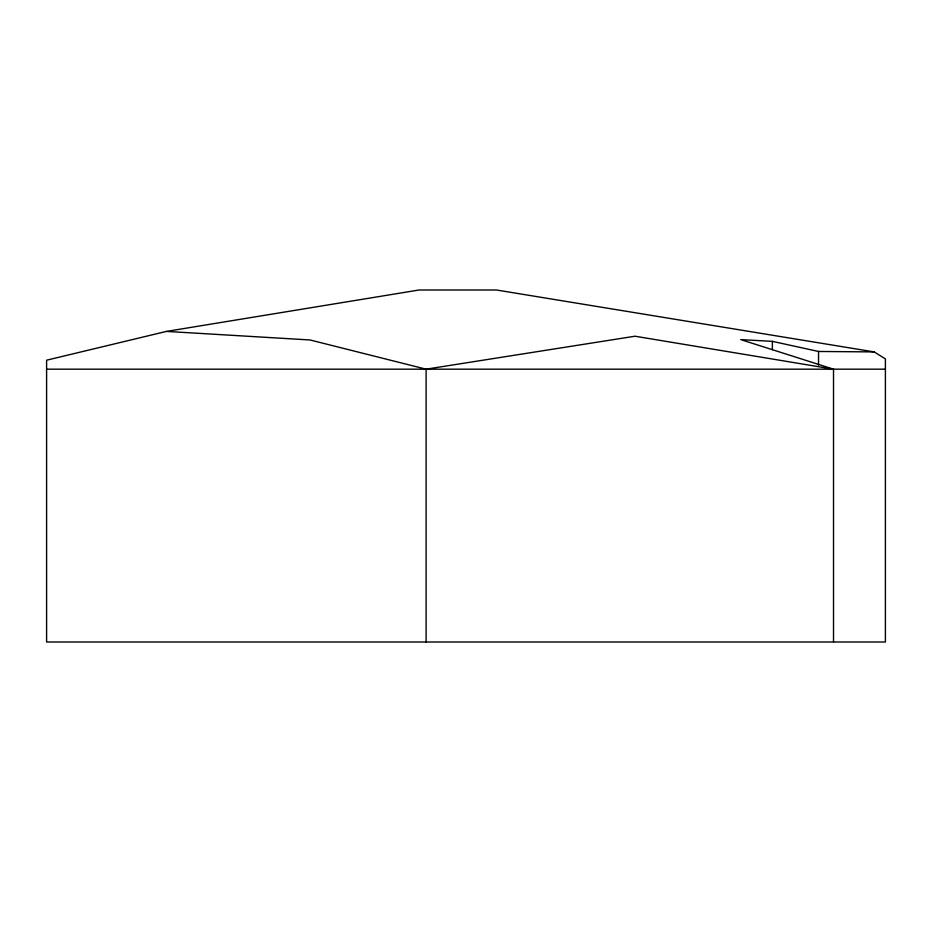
<?xml version="1.0" encoding="UTF-8"?>
<svg xmlns="http://www.w3.org/2000/svg" width="932" height="932" viewBox="0 0 932 932"><rect width="100%" height="100%" fill="white"/><g stroke="black" fill="none" stroke-linecap="round" stroke-linejoin="round"><path stroke-width="1.4" d="M166.455 331.408L46.6 360.195L46.6 641.997L885.4 641.997L885.4 358.89L874.169 351.912L496.476 290.003L419.062 290.003L166.455 331.408L310.041 339.97L426.11 369.177L634.983 336.219L833.511 369.177L833.511 641.997M46.6 369.177L885.4 369.177M833.511 369.177L740.707 339.598L772.372 341.357L818.541 351.469L874.169 351.912M818.541 351.469L818.541 365.088M772.372 341.357L772.372 349.71M426.11 369.177L426.11 641.997"/></g></svg>
